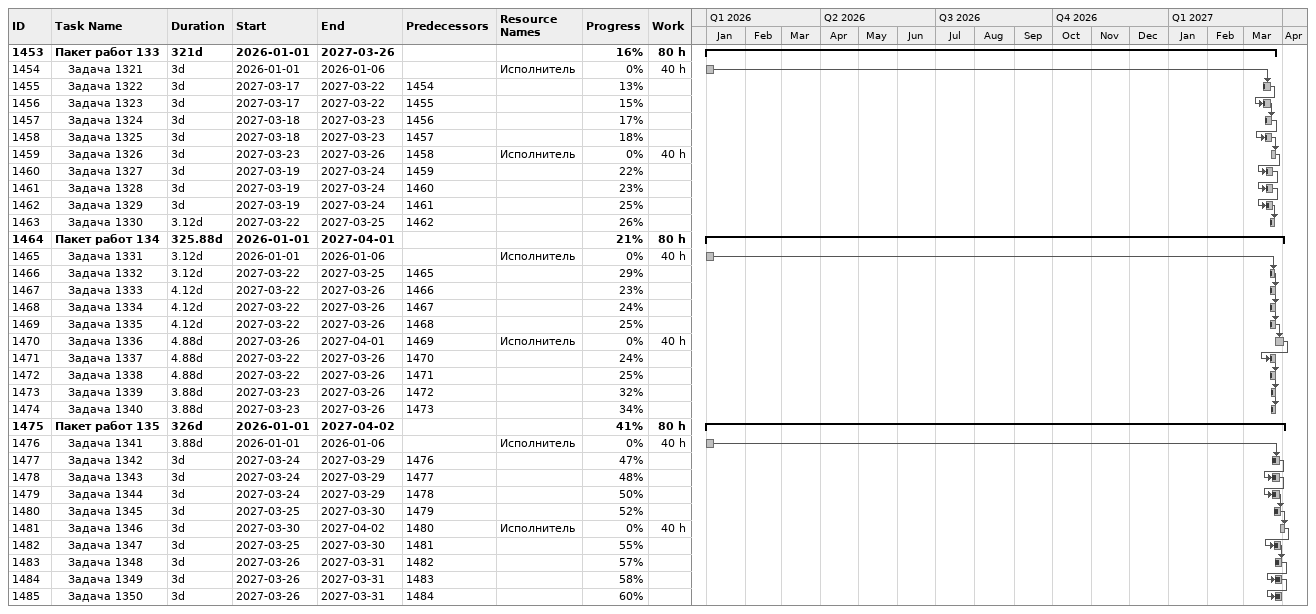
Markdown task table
| ID | Level | Task | Duration | Start | Finish | Predecessors | Resources | % complete | Work (h) |
|---|---|---|---|---|---|---|---|---|---|
| 1453 | 1 | **Пакет работ 133** | 321d | 2026-01-01 | 2027-03-26 |  |  | 16 | 80 |
| 1454 | 2 | Задача 1321 | 3d | 2026-01-01 | 2026-01-06 |  | Исполнитель | 0 | 40 |
| 1455 | 2 | Задача 1322 | 3d | 2027-03-17 | 2027-03-22 | 1454 |  | 13 |  |
| 1456 | 2 | Задача 1323 | 3d | 2027-03-17 | 2027-03-22 | 1455 |  | 15 |  |
| 1457 | 2 | Задача 1324 | 3d | 2027-03-18 | 2027-03-23 | 1456 |  | 17 |  |
| 1458 | 2 | Задача 1325 | 3d | 2027-03-18 | 2027-03-23 | 1457 |  | 18 |  |
| 1459 | 2 | Задача 1326 | 3d | 2027-03-23 | 2027-03-26 | 1458 | Исполнитель | 0 | 40 |
| 1460 | 2 | Задача 1327 | 3d | 2027-03-19 | 2027-03-24 | 1459 |  | 22 |  |
| 1461 | 2 | Задача 1328 | 3d | 2027-03-19 | 2027-03-24 | 1460 |  | 23 |  |
| 1462 | 2 | Задача 1329 | 3d | 2027-03-19 | 2027-03-24 | 1461 |  | 25 |  |
| 1463 | 2 | Задача 1330 | 3.12d | 2027-03-22 | 2027-03-25 | 1462 |  | 26 |  |
| 1464 | 1 | **Пакет работ 134** | 325.88d | 2026-01-01 | 2027-04-01 |  |  | 21 | 80 |
| 1465 | 2 | Задача 1331 | 3.12d | 2026-01-01 | 2026-01-06 |  | Исполнитель | 0 | 40 |
| 1466 | 2 | Задача 1332 | 3.12d | 2027-03-22 | 2027-03-25 | 1465 |  | 29 |  |
| 1467 | 2 | Задача 1333 | 4.12d | 2027-03-22 | 2027-03-26 | 1466 |  | 23 |  |
| 1468 | 2 | Задача 1334 | 4.12d | 2027-03-22 | 2027-03-26 | 1467 |  | 24 |  |
| 1469 | 2 | Задача 1335 | 4.12d | 2027-03-22 | 2027-03-26 | 1468 |  | 25 |  |
| 1470 | 2 | Задача 1336 | 4.88d | 2027-03-26 | 2027-04-01 | 1469 | Исполнитель | 0 | 40 |
| 1471 | 2 | Задача 1337 | 4.88d | 2027-03-22 | 2027-03-26 | 1470 |  | 24 |  |
| 1472 | 2 | Задача 1338 | 4.88d | 2027-03-22 | 2027-03-26 | 1471 |  | 25 |  |
| 1473 | 2 | Задача 1339 | 3.88d | 2027-03-23 | 2027-03-26 | 1472 |  | 32 |  |
| 1474 | 2 | Задача 1340 | 3.88d | 2027-03-23 | 2027-03-26 | 1473 |  | 34 |  |
| 1475 | 1 | **Пакет работ 135** | 326d | 2026-01-01 | 2027-04-02 |  |  | 41 | 80 |
| 1476 | 2 | Задача 1341 | 3.88d | 2026-01-01 | 2026-01-06 |  | Исполнитель | 0 | 40 |
| 1477 | 2 | Задача 1342 | 3d | 2027-03-24 | 2027-03-29 | 1476 |  | 47 |  |
| 1478 | 2 | Задача 1343 | 3d | 2027-03-24 | 2027-03-29 | 1477 |  | 48 |  |
| 1479 | 2 | Задача 1344 | 3d | 2027-03-24 | 2027-03-29 | 1478 |  | 50 |  |
| 1480 | 2 | Задача 1345 | 3d | 2027-03-25 | 2027-03-30 | 1479 |  | 52 |  |
| 1481 | 2 | Задача 1346 | 3d | 2027-03-30 | 2027-04-02 | 1480 | Исполнитель | 0 | 40 |
| 1482 | 2 | Задача 1347 | 3d | 2027-03-25 | 2027-03-30 | 1481 |  | 55 |  |
| 1483 | 2 | Задача 1348 | 3d | 2027-03-26 | 2027-03-31 | 1482 |  | 57 |  |
| 1484 | 2 | Задача 1349 | 3d | 2027-03-26 | 2027-03-31 | 1483 |  | 58 |  |
| 1485 | 2 | Задача 1350 | 3d | 2027-03-26 | 2027-03-31 | 1484 |  | 60 |  |
